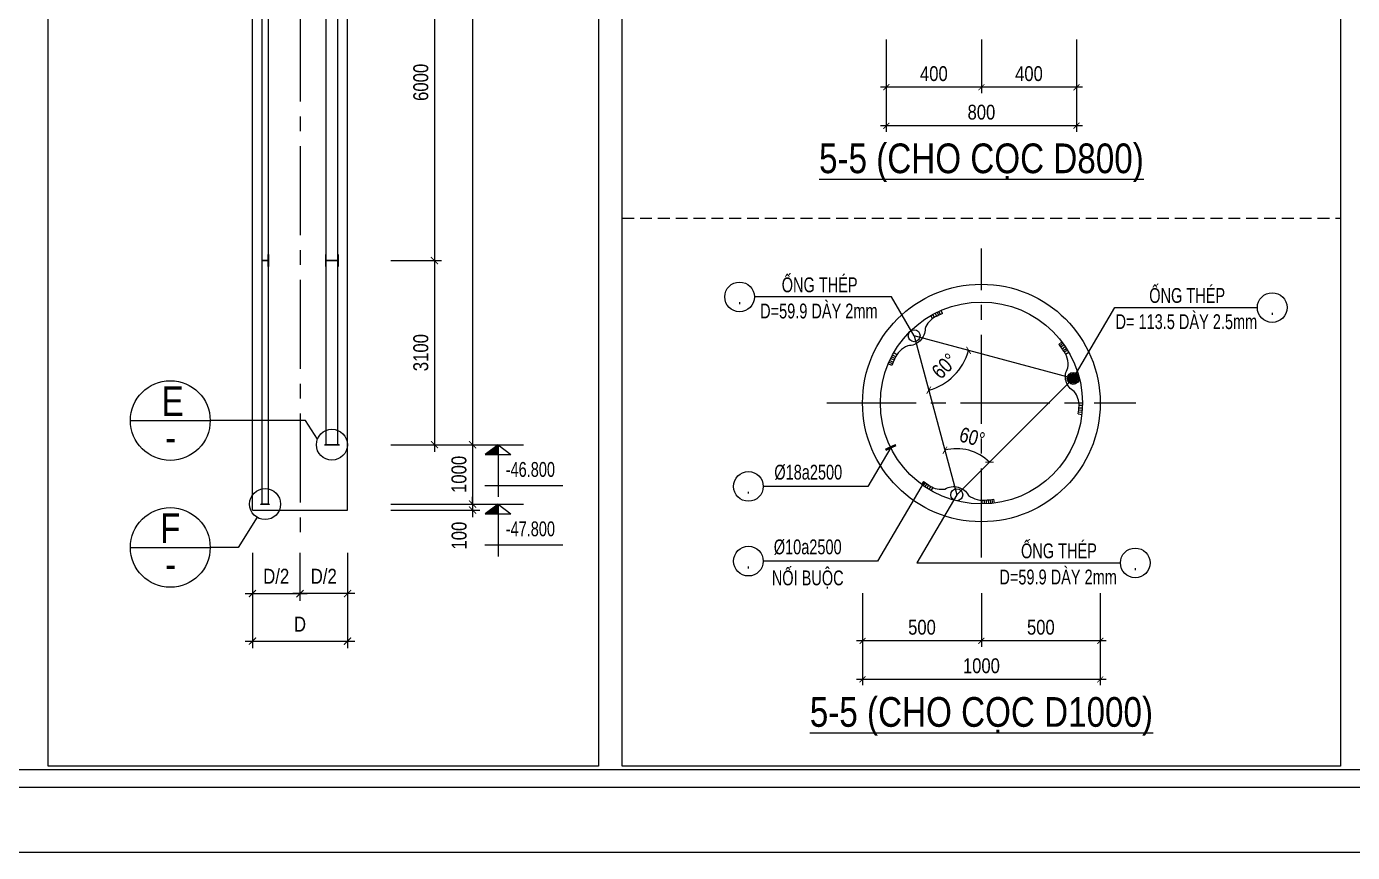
# Model space of a CAD drawing. Extents: x 171424 to 249266, y 74893 to 149166.
# Drawn here: x 181308 to 186886, y 130893 to 134369 of the extents above; entities that cross this region are included whole.
import ezdxf
from ezdxf.enums import TextEntityAlignment as Align

# ---------------------------------------------------------------- set-up
doc = ezdxf.new("R2010")
doc.units = 0
doc.header["$LTSCALE"] = 500
doc.header["$MEASUREMENT"] = 0
doc.header["$PDMODE"] = 3
doc.linetypes.add('CENTER2', pattern=[1.125, 0.75, -0.125, 0.125, -0.125])
doc.linetypes.add('HIDDEN', pattern=[0.375, 0.25, -0.125])
doc.layers.get('0').update_dxf_attribs({"linetype": 'CONTINUOUS'})
doc.layers.get('DEFPOINTS').update_dxf_attribs({"linetype": 'CONTINUOUS'})
for name, color, linetype in [('01.CDC.AXIS', 160, 'CENTER2'), ('02.CDC.DIM', 1, 'CONTINUOUS'), ('03.CDC.BORDER', 3, 'CONTINUOUS'), ('04.CDC.HIDDEN', 8, 'HIDDEN'), ('05.CDC.STEEL', 4, 'CONTINUOUS'), ('06.CDC.TEXT', 2, 'CONTINUOUS'), ('10.CDC.HATCH', 9, 'CONTINUOUS'), ('11.CDC.NOTE', 8, 'CONTINUOUS'), ('CDC-KHUNGTEN', 7, 'CONTINUOUS'), ('CDC.10.HATCH', 9, 'CONTINUOUS')]:
    doc.layers.add(name, color=color, linetype=linetype)
doc.styles.add('ARIAL', font='arial.ttf', dxfattribs={"width": 0.8})
doc.dimstyles.new('DIM100-25', dxfattribs={"dimtxt": 63, "dimasz": 30, "dimexe": 30, "dimexo": 0, "dimgap": 25, "dimtad": 1, "dimdec": 0, "dimlfac": 4, "dimzin": 0, "dimdsep": 46, "dimtxsty": 'ARIAL', "dimblk": 'ARCHTICK', "dimblk1": 'ARCHTICK', "dimblk2": 'D', "dimcen": 0, "dimdle": 30, "dimclrd": 1, "dimclre": 1, "dimclrt": 2, "dimadec": 0, "dimazin": 0, "dimtfac": 1, "dimtdec": 0, "dimtix": 1, "dimtofl": 0, "dimtmove": 2, "dimatfit": 3, "dimldrblk": 'ARCHTICK', "dimfxl": 1, "dimtolj": 1, "dimtzin": 0, "dimarcsym": 0})
doc.dimstyles.new('DIM100-50', dxfattribs={"dimtxt": 63, "dimasz": 30, "dimexe": 30, "dimexo": 0, "dimgap": 40, "dimtad": 1, "dimdec": 0, "dimlfac": 2, "dimzin": 0, "dimdsep": 46, "dimtxsty": 'ARIAL', "dimblk": 'ARCHTICK', "dimcen": 0, "dimdle": 30, "dimclrd": 1, "dimclre": 1, "dimclrt": 2, "dimadec": 0, "dimazin": 0, "dimtfac": 1, "dimtdec": 0, "dimtix": 1, "dimtofl": 0, "dimtmove": 2, "dimatfit": 3, "dimldrblk": 'ARCHTICK', "dimfxl": 1, "dimtolj": 1, "dimtzin": 0, "dimarcsym": 0})
doc.dimstyles.new('DIM25', dxfattribs={"dimscale": 25, "dimtxt": 2.5, "dimasz": 1, "dimexe": 1, "dimexo": 0, "dimgap": 1, "dimtad": 1, "dimdec": 0, "dimdsep": 46, "dimtxsty": 'ARIAL', "dimblk": 'ARCHTICK', "dimcen": 1, "dimdle": 1, "dimclrd": 1, "dimclre": 1, "dimclrt": 2, "dimadec": 0, "dimazin": 0, "dimtfac": 1, "dimtdec": 0, "dimtix": 1, "dimtmove": 2, "dimatfit": 3, "dimldrblk": 'ARCHTICK', "dimfxl": 1, "dimtolj": 1, "dimtzin": 0, "dimarcsym": 0})

# ---------------------------------------------------------------- blocks, each defined once
blk = doc.blocks.new('_ArchTick')
at = {"color": 0, "linetype": 'ByBlock', "const_width": 0.15}
blk.add_lwpolyline([(-0.5, -0.5), (0.5, 0.5)], dxfattribs=at)
blk = doc.blocks.new('*D339')
at = {"layer": '02.CDC.DIM', "color": 1, "lineweight": -2, "transparency": 16777216}
for p, q in [((182258.6, 131990.7), (182258.6, 131752.5)), ((182658.6, 131990.7), (182658.6, 131752.5)), ((182228.6, 131782.5), (182688.6, 131782.5))]:
    blk.add_line(p, q, dxfattribs=at)
at = {"layer": 'DEFPOINTS', "color": 0, "transparency": 16777216}
for p in [(182258.6, 131990.7), (182658.6, 131990.7), (182658.6, 131782.5)]:
    blk.add_point(p, dxfattribs=at)
at = {"layer": '02.CDC.DIM', "color": 1, "lineweight": -2, "transparency": 16777216, "xscale": 30, "yscale": 30, "zscale": 30, "rotation": 180}
blk.add_blockref('_ArchTick', (182258.6, 131782.5), dxfattribs=at)
at = {"layer": '02.CDC.DIM', "color": 1, "lineweight": -2, "transparency": 16777216, "xscale": 30, "yscale": 30, "zscale": 30}
blk.add_blockref('_ArchTick', (182658.6, 131782.5), dxfattribs=at)
at = {"layer": '02.CDC.DIM', "color": 2, "transparency": 16777216, "insert": (182458.6, 131854), "char_height": 63, "attachment_point": 5, "style": 'ARIAL'}
blk.add_mtext('\\A1;D', dxfattribs=at)
blk = doc.blocks.new('*D340')
at = {"layer": '02.CDC.DIM', "color": 1, "lineweight": -2, "transparency": 16777216}
for p, q in [((182258.6, 132154.5), (182258.6, 131952.5)), ((182458.6, 132154.5), (182458.6, 131952.5)), ((182228.6, 131982.5), (182488.6, 131982.5))]:
    blk.add_line(p, q, dxfattribs=at)
at = {"layer": 'DEFPOINTS', "color": 0, "transparency": 16777216}
for p in [(182258.6, 132154.5), (182458.6, 132154.5), (182458.6, 131982.5)]:
    blk.add_point(p, dxfattribs=at)
at = {"layer": '02.CDC.DIM', "color": 1, "lineweight": -2, "transparency": 16777216, "xscale": 30, "yscale": 30, "zscale": 30, "rotation": 180}
blk.add_blockref('_ArchTick', (182258.6, 131982.5), dxfattribs=at)
at = {"layer": '02.CDC.DIM', "color": 1, "lineweight": -2, "transparency": 16777216, "xscale": 30, "yscale": 30, "zscale": 30}
blk.add_blockref('_ArchTick', (182458.6, 131982.5), dxfattribs=at)
at = {"layer": '02.CDC.DIM', "color": 2, "transparency": 16777216, "insert": (182358.6, 132055.1), "char_height": 63, "attachment_point": 5, "style": 'ARIAL'}
blk.add_mtext('\\A1;D/2', dxfattribs=at)
blk = doc.blocks.new('*D341')
at = {"layer": '02.CDC.DIM', "color": 1, "lineweight": -2, "transparency": 16777216}
for p, q in [((182458.6, 132154.5), (182458.6, 131952.5)), ((182658.6, 132154.5), (182658.6, 131952.5)), ((182688.6, 131982.5), (182428.6, 131982.5))]:
    blk.add_line(p, q, dxfattribs=at)
at = {"layer": 'DEFPOINTS', "color": 0, "transparency": 16777216}
for p in [(182458.6, 132154.5), (182658.6, 132154.5), (182458.6, 131982.5)]:
    blk.add_point(p, dxfattribs=at)
at = {"layer": '02.CDC.DIM', "color": 1, "lineweight": -2, "transparency": 16777216, "xscale": 30, "yscale": 30, "zscale": 30, "rotation": 180}
blk.add_blockref('_ArchTick', (182458.6, 131982.5), dxfattribs=at)
at = {"layer": '02.CDC.DIM', "color": 1, "lineweight": -2, "transparency": 16777216, "xscale": 30, "yscale": 30, "zscale": 30}
blk.add_blockref('_ArchTick', (182658.6, 131982.5), dxfattribs=at)
at = {"layer": '02.CDC.DIM', "color": 2, "transparency": 16777216, "insert": (182558.6, 132055.1), "char_height": 63, "attachment_point": 5, "style": 'ARIAL'}
blk.add_mtext('\\A1;D/2', dxfattribs=at)
blk = doc.blocks.new('*D348')
at = {"layer": '02.CDC.DIM', "color": 1, "lineweight": -2, "transparency": 16777216}
for p, q in [((182840.1, 134884.2), (183054.3, 134884.2)), ((183024.3, 134914.2), (183024.3, 133354.2)), ((182840.1, 133384.2), (183054.3, 133384.2))]:
    blk.add_line(p, q, dxfattribs=at)
at = {"layer": 'DEFPOINTS', "color": 0, "transparency": 16777216}
for p in [(182840.1, 134884.2), (182840.1, 133384.2), (183024.3, 133384.2)]:
    blk.add_point(p, dxfattribs=at)
at = {"layer": '02.CDC.DIM', "color": 1, "lineweight": -2, "transparency": 16777216, "xscale": 30, "yscale": 30, "zscale": 30}
for p, rotation in [((183024.3, 134884.2), 90), ((183024.3, 133384.2), 270)]:
    blk.add_blockref('_ArchTick', p, dxfattribs=dict(at, rotation=rotation))
at = {"layer": '02.CDC.DIM', "color": 2, "transparency": 16777216, "insert": (182967.1, 134134.2), "char_height": 63, "attachment_point": 5, "rotation": 90, "style": 'ARIAL'}
blk.add_mtext('\\A1;6000', dxfattribs=at)
blk = doc.blocks.new('D')
at = {"layer": '02.CDC.DIM'}
for p, q in [((-50, -50), (50, 50)), ((-86.75, 0), (86.75, 0))]:
    blk.add_line(p, q, dxfattribs=at)
blk = doc.blocks.new('*D349')
at = {"layer": '02.CDC.DIM', "color": 1, "lineweight": -2, "transparency": 16777216}
for p, q in [((182840.1, 133384.2), (183054.3, 133384.2)), ((183024.3, 133414.2), (183024.3, 132579.2)), ((182840.1, 132609.2), (183054.3, 132609.2))]:
    blk.add_line(p, q, dxfattribs=at)
at = {"layer": 'DEFPOINTS', "color": 0, "transparency": 16777216}
for p in [(182840.1, 133384.2), (182840.1, 132609.2), (183024.3, 132609.2)]:
    blk.add_point(p, dxfattribs=at)
at = {"layer": '02.CDC.DIM', "color": 1, "lineweight": -2, "transparency": 16777216, "xscale": 30, "yscale": 30, "zscale": 30}
for p, rotation in [((183024.3, 133384.2), 90), ((183024.3, 132609.2), 270)]:
    blk.add_blockref('_ArchTick', p, dxfattribs=dict(at, rotation=rotation))
at = {"layer": '02.CDC.DIM', "color": 2, "transparency": 16777216, "insert": (182967.1, 132996.7), "char_height": 63, "attachment_point": 5, "rotation": 90, "style": 'ARIAL'}
blk.add_mtext('\\A1;3100', dxfattribs=at)
blk = doc.blocks.new('*D350')
at = {"layer": '02.CDC.DIM', "color": 1, "lineweight": -2, "transparency": 16777216}
for p, q in [((182840.1, 132609.2), (183214.7, 132609.2)), ((183184.7, 132639.2), (183184.7, 132329.2)), ((182840.1, 132359.2), (183214.7, 132359.2))]:
    blk.add_line(p, q, dxfattribs=at)
at = {"layer": 'DEFPOINTS', "color": 0, "transparency": 16777216}
for p in [(182840.1, 132609.2), (182840.1, 132359.2), (183184.7, 132359.2)]:
    blk.add_point(p, dxfattribs=at)
at = {"layer": '02.CDC.DIM', "color": 1, "lineweight": -2, "transparency": 16777216, "xscale": 30, "yscale": 30, "zscale": 30}
for p, rotation in [((183184.7, 132609.2), 90), ((183184.7, 132359.2), 270)]:
    blk.add_blockref('_ArchTick', p, dxfattribs=dict(at, rotation=rotation))
at = {"layer": '02.CDC.DIM', "color": 2, "transparency": 16777216, "insert": (183127.5, 132484.2), "char_height": 63, "attachment_point": 5, "rotation": 90, "style": 'ARIAL'}
blk.add_mtext('\\A1;1000', dxfattribs=at)
blk = doc.blocks.new('*D351')
at = {"layer": '02.CDC.DIM', "color": 1, "lineweight": -2, "transparency": 16777216}
for p, q in [((183184.7, 132359.2), (183184.7, 132389.2)), ((182840.1, 132359.2), (183214.7, 132359.2)), ((182840.1, 132334.2), (183214.7, 132334.2)), ((183184.7, 132334.2), (183184.7, 132304.2))]:
    blk.add_line(p, q, dxfattribs=at)
at = {"layer": 'DEFPOINTS', "color": 0, "transparency": 16777216}
for p in [(182840.1, 132359.2), (182840.1, 132334.2), (183184.7, 132334.2)]:
    blk.add_point(p, dxfattribs=at)
at = {"layer": '02.CDC.DIM', "color": 1, "lineweight": -2, "transparency": 16777216, "xscale": 30, "yscale": 30, "zscale": 30}
for p, rotation in [((183184.7, 132359.2), 270), ((183184.7, 132334.2), 90)]:
    blk.add_blockref('_ArchTick', p, dxfattribs=dict(at, rotation=rotation))
at = {"layer": '02.CDC.DIM', "color": 2, "transparency": 16777216, "insert": (183128.2, 132226.5), "char_height": 63, "attachment_point": 5, "rotation": 90, "style": 'ARIAL'}
blk.add_mtext('\\A1;100', dxfattribs=at)
blk = doc.blocks.new('*D352')
at = {"layer": '02.CDC.DIM', "color": 1, "lineweight": -2, "transparency": 16777216}
for p, q in [((183184.7, 143914.2), (183184.7, 132579.2)), ((182840.1, 143884.2), (183214.7, 143884.2)), ((182840.1, 132609.2), (183214.7, 132609.2))]:
    blk.add_line(p, q, dxfattribs=at)
at = {"layer": 'DEFPOINTS', "color": 0, "transparency": 16777216}
for p in [(182840.1, 143884.2), (182840.1, 132609.2), (183184.7, 132609.2)]:
    blk.add_point(p, dxfattribs=at)
at = {"layer": '02.CDC.DIM', "color": 1, "lineweight": -2, "transparency": 16777216, "xscale": 30, "yscale": 30, "zscale": 30}
for p, rotation in [((183184.7, 143884.2), 90), ((183184.7, 132609.2), 270)]:
    blk.add_blockref('_ArchTick', p, dxfattribs=dict(at, rotation=rotation))
at = {"layer": '02.CDC.DIM', "color": 2, "transparency": 16777216, "insert": (183127.5, 138246.7), "char_height": 63, "attachment_point": 5, "rotation": 90, "style": 'ARIAL'}
blk.add_mtext('\\A1;45100', dxfattribs=at)
blk = doc.blocks.new('*D365')
at = {"layer": '02.CDC.DIM', "color": 1, "lineweight": -2, "transparency": 16777216}
for p, q in [((184925.1, 134315), (184925.1, 133926.6)), ((185725.1, 134315), (185725.1, 133926.6)), ((185750.1, 133951.6), (184900.1, 133951.6))]:
    blk.add_line(p, q, dxfattribs=at)
at = {"layer": 'DEFPOINTS', "color": 0, "transparency": 16777216}
for p in [(184925.1, 134315), (185725.1, 134315), (184925.1, 133951.6)]:
    blk.add_point(p, dxfattribs=at)
at = {"layer": '02.CDC.DIM', "color": 1, "lineweight": -2, "transparency": 16777216, "xscale": 25, "yscale": 25, "zscale": 25, "rotation": 180}
blk.add_blockref('_ArchTick', (184925.1, 133951.6), dxfattribs=at)
at = {"layer": '02.CDC.DIM', "color": 1, "lineweight": -2, "transparency": 16777216, "xscale": 25, "yscale": 25, "zscale": 25}
blk.add_blockref('_ArchTick', (185725.1, 133951.6), dxfattribs=at)
at = {"layer": '02.CDC.DIM', "color": 2, "transparency": 16777216, "insert": (185325.1, 134008.5), "char_height": 62.5, "attachment_point": 5, "style": 'ARIAL'}
blk.add_mtext('\\A1;800', dxfattribs=at)
blk = doc.blocks.new('*D366')
at = {"layer": '02.CDC.DIM', "color": 1, "lineweight": -2, "transparency": 16777216}
for p, q in [((185325.1, 134315), (185325.1, 134088.7)), ((185725.1, 134315), (185725.1, 134088.7)), ((185750.1, 134113.7), (185300.1, 134113.7))]:
    blk.add_line(p, q, dxfattribs=at)
at = {"layer": 'DEFPOINTS', "color": 0, "transparency": 16777216}
for p in [(185325.1, 134315), (185725.1, 134315), (185325.1, 134113.7)]:
    blk.add_point(p, dxfattribs=at)
at = {"layer": '02.CDC.DIM', "color": 1, "lineweight": -2, "transparency": 16777216, "xscale": 25, "yscale": 25, "zscale": 25, "rotation": 180}
blk.add_blockref('_ArchTick', (185325.1, 134113.7), dxfattribs=at)
at = {"layer": '02.CDC.DIM', "color": 1, "lineweight": -2, "transparency": 16777216, "xscale": 25, "yscale": 25, "zscale": 25}
blk.add_blockref('_ArchTick', (185725.1, 134113.7), dxfattribs=at)
at = {"layer": '02.CDC.DIM', "color": 2, "transparency": 16777216, "insert": (185525.1, 134170.6), "char_height": 62.5, "attachment_point": 5, "style": 'ARIAL'}
blk.add_mtext('\\A1;400', dxfattribs=at)
blk = doc.blocks.new('*D367')
at = {"layer": '02.CDC.DIM', "color": 1, "lineweight": -2, "transparency": 16777216}
for p, q in [((184925.1, 134315), (184925.1, 134088.7)), ((185325.1, 134298.6), (185325.1, 134088.7)), ((185350.1, 134113.7), (184900.1, 134113.7))]:
    blk.add_line(p, q, dxfattribs=at)
at = {"layer": 'DEFPOINTS', "color": 0, "transparency": 16777216}
for p in [(184925.1, 134315), (185325.1, 134298.6), (184925.1, 134113.7)]:
    blk.add_point(p, dxfattribs=at)
at = {"layer": '02.CDC.DIM', "color": 1, "lineweight": -2, "transparency": 16777216, "xscale": 25, "yscale": 25, "zscale": 25, "rotation": 180}
blk.add_blockref('_ArchTick', (184925.1, 134113.7), dxfattribs=at)
at = {"layer": '02.CDC.DIM', "color": 1, "lineweight": -2, "transparency": 16777216, "xscale": 25, "yscale": 25, "zscale": 25}
blk.add_blockref('_ArchTick', (185325.1, 134113.7), dxfattribs=at)
at = {"layer": '02.CDC.DIM', "color": 2, "transparency": 16777216, "insert": (185125.1, 134170.6), "char_height": 62.5, "attachment_point": 5, "style": 'ARIAL'}
blk.add_mtext('\\A1;400', dxfattribs=at)
blk = doc.blocks.new('*D380')
at = {"layer": '02.CDC.DIM', "color": 1, "lineweight": -2, "transparency": 16777216}
for p, q in [((184825.1, 131984.9), (184825.1, 131596.5)), ((185825.1, 131984.9), (185825.1, 131596.5)), ((185850.1, 131621.5), (184800.1, 131621.5))]:
    blk.add_line(p, q, dxfattribs=at)
at = {"layer": 'DEFPOINTS', "color": 0, "transparency": 16777216}
for p in [(184825.1, 131984.9), (185825.1, 131984.9), (184825.1, 131621.5)]:
    blk.add_point(p, dxfattribs=at)
at = {"layer": '02.CDC.DIM', "color": 1, "lineweight": -2, "transparency": 16777216, "xscale": 25, "yscale": 25, "zscale": 25, "rotation": 180}
blk.add_blockref('_ArchTick', (184825.1, 131621.5), dxfattribs=at)
at = {"layer": '02.CDC.DIM', "color": 1, "lineweight": -2, "transparency": 16777216, "xscale": 25, "yscale": 25, "zscale": 25}
blk.add_blockref('_ArchTick', (185825.1, 131621.5), dxfattribs=at)
at = {"layer": '02.CDC.DIM', "color": 2, "transparency": 16777216, "insert": (185325.1, 131678.4), "char_height": 62.5, "attachment_point": 5, "style": 'ARIAL'}
blk.add_mtext('\\A1;1000', dxfattribs=at)
blk = doc.blocks.new('*D381')
at = {"layer": '02.CDC.DIM', "color": 1, "lineweight": -2, "transparency": 16777216}
for p, q in [((185325.1, 131984.9), (185325.1, 131758.6)), ((185825.1, 131984.9), (185825.1, 131758.6)), ((185850.1, 131783.6), (185300.1, 131783.6))]:
    blk.add_line(p, q, dxfattribs=at)
at = {"layer": 'DEFPOINTS', "color": 0, "transparency": 16777216}
for p in [(185325.1, 131984.9), (185825.1, 131984.9), (185325.1, 131783.6)]:
    blk.add_point(p, dxfattribs=at)
at = {"layer": '02.CDC.DIM', "color": 1, "lineweight": -2, "transparency": 16777216, "xscale": 25, "yscale": 25, "zscale": 25, "rotation": 180}
blk.add_blockref('_ArchTick', (185325.1, 131783.6), dxfattribs=at)
at = {"layer": '02.CDC.DIM', "color": 1, "lineweight": -2, "transparency": 16777216, "xscale": 25, "yscale": 25, "zscale": 25}
blk.add_blockref('_ArchTick', (185825.1, 131783.6), dxfattribs=at)
at = {"layer": '02.CDC.DIM', "color": 2, "transparency": 16777216, "insert": (185575.1, 131840.6), "char_height": 62.5, "attachment_point": 5, "style": 'ARIAL'}
blk.add_mtext('\\A1;500', dxfattribs=at)
blk = doc.blocks.new('*D382')
at = {"layer": '02.CDC.DIM', "color": 1, "lineweight": -2, "transparency": 16777216}
for p, q in [((184825.1, 131984.9), (184825.1, 131758.6)), ((185325.1, 131968.6), (185325.1, 131758.6)), ((185350.1, 131783.6), (184800.1, 131783.6))]:
    blk.add_line(p, q, dxfattribs=at)
at = {"layer": 'DEFPOINTS', "color": 0, "transparency": 16777216}
for p in [(184825.1, 131984.9), (185325.1, 131968.6), (184825.1, 131783.6)]:
    blk.add_point(p, dxfattribs=at)
at = {"layer": '02.CDC.DIM', "color": 1, "lineweight": -2, "transparency": 16777216, "xscale": 25, "yscale": 25, "zscale": 25, "rotation": 180}
blk.add_blockref('_ArchTick', (184825.1, 131783.6), dxfattribs=at)
at = {"layer": '02.CDC.DIM', "color": 1, "lineweight": -2, "transparency": 16777216, "xscale": 25, "yscale": 25, "zscale": 25}
blk.add_blockref('_ArchTick', (185325.1, 131783.6), dxfattribs=at)
at = {"layer": '02.CDC.DIM', "color": 2, "transparency": 16777216, "insert": (185075.1, 131840.6), "char_height": 62.5, "attachment_point": 5, "style": 'ARIAL'}
blk.add_mtext('\\A1;500', dxfattribs=at)
blk = doc.blocks.new('*D383')
at = {"layer": '02.CDC.DIM', "color": 1, "lineweight": -2, "transparency": 16777216}
blk.add_arc((185042.2, 133067.6), 236.9, 285, 345, dxfattribs=at)
at = {"layer": 'DEFPOINTS', "color": 0, "transparency": 16777216}
for p in [(185042.2, 133067.6), (185042.2, 133067.6), (185178.1, 132873.5), (185711.5, 132888.3), (185221.6, 132398.4)]:
    blk.add_point(p, dxfattribs=at)
at = {"layer": '02.CDC.DIM', "color": 1, "lineweight": -2, "transparency": 16777216, "xscale": 25, "yscale": 25, "zscale": 25}
for p, rotation in [((185271.1, 133006.3), 75.00000000000469), ((185103.6, 132838.7), 195.0000000000012)]:
    blk.add_blockref('_ArchTick', p, dxfattribs=dict(at, rotation=rotation))
at = {"layer": '02.CDC.DIM', "color": 2, "transparency": 16777216, "insert": (185169.5, 132940.3), "char_height": 62.5, "attachment_point": 5, "rotation": 45, "style": 'ARIAL'}
blk.add_mtext('\\A1;60°', dxfattribs=at)
blk = doc.blocks.new('*D384')
at = {"layer": '02.CDC.DIM', "color": 1, "lineweight": -2, "transparency": 16777216}
blk.add_arc((185221.6, 132398.4), 193.9, 45, 105, dxfattribs=at)
at = {"layer": 'DEFPOINTS', "color": 0, "transparency": 16777216}
for p in [(185042.2, 133067.6), (185711.5, 132888.3), (185303.5, 132574.1), (185221.6, 132398.4), (185221.6, 132398.4)]:
    blk.add_point(p, dxfattribs=at)
at = {"layer": '02.CDC.DIM', "color": 1, "lineweight": -2, "transparency": 16777216, "xscale": 25, "yscale": 25, "zscale": 25}
for p, rotation in [((185171.4, 132585.7), 194.9999999999955), ((185358.7, 132535.5), 314.9999999999997)]:
    blk.add_blockref('_ArchTick', p, dxfattribs=dict(at, rotation=rotation))
at = {"layer": '02.CDC.DIM', "color": 2, "transparency": 16777216, "insert": (185286.5, 132640.6), "char_height": 62.5, "attachment_point": 5, "rotation": 345, "style": 'ARIAL'}
blk.add_mtext('\\A1;60°', dxfattribs=at)
blk = doc.blocks.new('KHUNG A1')
at = {"layer": 'CDC-KHUNGTEN'}
blk.add_lwpolyline([(10366.22, 712.17), (10366.22, 1278.17), (9655.22, 1278.17), (9655.22, 712.17)], close=True, dxfattribs=at)
at = {"layer": 'CDC.10.HATCH', "color": 8}
blk.add_lwpolyline([(9652.22, 709.17), (10447.22, 709.17), (10447.22, 1281.17), (9652.22, 1281.17)], close=True, dxfattribs=at)
at = {"layer": 'DEFPOINTS', "color": 1}
blk.add_lwpolyline([(9617.22, 698.17), (9617.22, 1292.17), (10458.22, 1292.17), (10458.22, 698.17), (9617.22, 698.17)], close=True, dxfattribs=at)

msp = doc.modelspace()

# ---------------------------------------------------------------- hatches: boundary and pattern name
at = {"layer": '10.CDC.HATCH'}
h = msp.add_hatch(dxfattribs=at)
h.set_pattern_fill('ANSI31', color=256, scale=20, style=0)
h.set_pattern_definition([(45, (90742.7306, 97.8446), (-1.767766953, 1.767766953), [])])
h.paths.add_polyline_path([(185711.45, 132888.29), (185692.13, 132893.47, 0.0655435), (185691.45, 132888.29, 0.1989124), (185697.31, 132874.15)])
h.paths.add_polyline_path([(185721.56, 132905.55, 0.4951466), (185692.13, 132893.47), (185711.45, 132888.29)])
h.paths.add_polyline_path([(185731.45, 132888.29, 0.266226), (185721.56, 132905.55), (185711.45, 132888.29), (185697.31, 132874.15, 0.6681786)])

# ---------------------------------------------------------------- linework, layer by layer
at = {"layer": '01.CDC.AXIS'}
for p, q in [((182458.64, 143990.67), (182458.64, 132219.24)), ((185325.08, 132134.76), (185325.08, 133434.76)), ((184675.08, 132784.76), (185975.08, 132784.76))]:
    msp.add_line(p, q, dxfattribs=at)
at = {"layer": '02.CDC.DIM'}
for p, q in [((185042.24, 133067.6), (185221.55, 132398.39)), ((185711.45, 132888.29), (185042.24, 133067.6)), ((185221.55, 132398.39), (185711.45, 132888.29))]:
    msp.add_line(p, q, dxfattribs=at)
at = {"layer": '03.CDC.BORDER'}
for p, q in [((182622.9, 132609.24), (182562.9, 132609.24)), ((182294.38, 132359.24), (182329.38, 132359.24)), ((182329.38, 132359.24), (182294.38, 132359.24))]:
    msp.add_line(p, q, dxfattribs=at)
for points in [[(181398.9, 145355.41), (183714.13, 145355.41), (183714.13, 131255.83), (181398.9, 131255.83)], [(183814.13, 145355.41), (186836.03, 145355.41), (186836.03, 131255.83), (183814.13, 131255.83)], [(182299.38, 134884.24), (182324.38, 134884.24), (182324.38, 133384.24), (182299.38, 133384.24)], [(182617.9, 134884.24), (182567.9, 134884.24), (182567.9, 133384.24), (182617.9, 133384.24)], [(182297.46, 133359.32), (182299.38, 133359.32), (182299.38, 133409.17), (182297.46, 133409.17)], [(182326.3, 133359.32), (182324.38, 133359.32), (182324.38, 133409.17), (182326.3, 133409.17)], [(182565.98, 133359.32), (182567.9, 133359.32), (182567.9, 133409.17), (182565.98, 133409.17)], [(182619.82, 133359.32), (182617.9, 133359.32), (182617.9, 133409.17), (182619.82, 133409.17)], [(182562.9, 132607.32), (182562.9, 132609.24), (182622.9, 132609.24), (182622.9, 132607.32)], [(182294.38, 132357.32), (182294.38, 132359.24), (182329.38, 132359.24), (182329.38, 132357.32)]]:
    msp.add_lwpolyline(points, close=True, dxfattribs=at)
for points in [[(182299.38, 132359.24), (182299.38, 133384.24), (182324.38, 133384.24), (182324.38, 132359.24)], [(182617.9, 132609.24), (182617.9, 133384.24), (182567.9, 133384.24), (182567.9, 132609.24)]]:
    msp.add_lwpolyline(points, dxfattribs=at)
msp.add_circle((185325.08, 132784.76), 500, dxfattribs=at)
at = {"layer": '04.CDC.HIDDEN', "ltscale": 0.4}
msp.add_line((183814.13, 133562.01), (186836.03, 133562.01), dxfattribs=at)
at = {"layer": '05.CDC.STEEL'}
for points in [[(185161.21, 133160.77, 0.0062558), (185130.65, 133146.74, 0.1748982), (185088.1, 133098.8, -0.4276818), (185015.31, 133026.01, 0.2044221), (184959.75, 132968.52, 0.0373401), (184948.78, 132943.12, 0.0206179)], [(185732.65, 132738.68, 0.0062558), (185735.78, 132772.15, 0.1748982), (185715.54, 132832.97, -0.4276818), (185688.9, 132932.4, 0.2044221), (185666.88, 133009.27, 0.0373401), (185650.37, 133031.47, 0.0206179)], [(185081.39, 132454.84, 0.0062558), (185108.81, 132435.39, 0.1748982), (185171.6, 132422.51, -0.4276818), (185271.04, 132395.87, 0.2044221), (185348.61, 132376.5, 0.0373401), (185376.09, 132379.7, 0.0206179)]]:
    msp.add_lwpolyline(points, format="xyb", dxfattribs=at)
for centre, radius in [((185325.08, 132784.76), 425), ((185042.24, 133067.6), 25), ((185711.45, 132888.29), 25), ((185711.45, 132888.29), 20), ((185221.55, 132398.39), 25)]:
    msp.add_circle(centre, radius, dxfattribs=at)
at = {"layer": '10.CDC.HATCH'}
for p, q in [((182258.64, 132334.24), (182258.64, 143584.24)), ((182658.64, 132334.24), (182658.64, 143584.24)), ((182258.64, 132334.24), (182658.64, 132334.24))]:
    msp.add_line(p, q, dxfattribs=at)
at = {"layer": '11.CDC.NOTE'}
for p, q in [((185119.74, 133139.79), (185112.3, 133152.66)), ((185127.54, 133144.97), (185120.72, 133157.41)), ((185137.17, 133149.81), (185130.57, 133162.64)), ((185145.89, 133153.85), (185139.46, 133167.08)), ((185152.63, 133156.92), (185146.39, 133170.37)), ((185161.21, 133160.77), (185155.28, 133174.37)), ((185650.37, 133031.47), (185663.71, 133041.58)), ((185654.6, 133026.41), (185667.8, 133036.09)), ((184961.18, 132972.05), (184947.19, 132979.25)), ((184964.63, 132979.34), (184951.09, 132986.65)), ((184969.73, 132988.04), (184956.18, 132995.79)), ((185659.04, 133020.68), (185672.21, 133029.98)), ((185664.34, 133013.18), (185677.62, 133022.12)), ((185669.23, 133006.27), (185682.46, 133014.78)), ((185673.82, 132999.64), (185686.91, 133007.7)), ((185678.8, 132990.86), (185692.29, 132998.73)), ((184948.78, 132943.12), (184933.36, 132949.61)), ((184951.05, 132949.31), (184936.06, 132955.9)), ((184953.79, 132956.02), (184939.16, 132962.77)), ((184957.64, 132964.36), (184943.25, 132971.39)), ((185734.32, 132755.41), (185748.99, 132754.35)), ((185735.18, 132764.97), (185749.59, 132764.28)), ((185735.22, 132785.08), (185750.08, 132785.09)), ((185735.8, 132775.73), (185749.98, 132775.42)), ((181745.45, 132710.98), (182080.86, 132710.98)), ((185732.65, 132738.68), (185747.39, 132737.01)), ((185733.61, 132748.03), (185748.37, 132746.7)), ((183184.65, 132609.24), (183399.18, 132609.24)), ((183291.92, 132609.24), (183237.92, 132567.86)), ((183291.92, 132609.24), (183291.92, 132389.29)), ((183291.92, 132609.24), (183345.92, 132567.86)), ((183237.92, 132567.86), (183345.92, 132567.86)), ((183235.62, 132438.11), (183564.77, 132438.11)), ((185081.39, 132454.84), (185072.57, 132442.91)), ((185089.01, 132449.33), (185080.48, 132437.21)), ((185095.04, 132445.03), (185086.79, 132432.85)), ((185102.89, 132439.5), (185095.09, 132427.37)), ((185111.9, 132433.58), (185104.54, 132421.46)), ((185120.29, 132429.41), (185112.87, 132416.54)), ((185326.71, 132375.38), (185326.78, 132359.76)), ((185336.8, 132375.31), (185337.24, 132359.94)), ((185344.84, 132375.97), (185345.6, 132360.26)), ((185353.27, 132376.75), (185354.37, 132360.77)), ((185362.41, 132377.58), (185363.88, 132361.54)), ((185369.59, 132378.56), (185371.38, 132362.29)), ((185376.09, 132379.7), (185378.18, 132363.09)), ((183184.65, 132359.24), (183399.18, 132359.24)), ((183291.92, 132359.24), (183237.92, 132317.86)), ((183237.92, 132317.86), (183345.92, 132317.86)), ((183291.92, 132359.24), (183291.92, 132139.29)), ((183291.92, 132359.24), (183345.92, 132317.86)), ((181745.45, 132176.83), (182080.86, 132176.83)), ((183235.62, 132188.11), (183564.77, 132188.11))]:
    msp.add_line(p, q, dxfattribs=at)
for points in [[(185042.24, 133067.6), (184946.48, 133231.02), (184370.35, 133231.02)], [(185711.45, 132888.29), (185886.01, 133186.19), (186485.82, 133186.19)], [(182531.96, 132632.16), (182482.3, 132710.98), (182080.86, 132710.98)], [(184943.49, 132597.65), (184847.42, 132433.71), (184407.24, 132433.71)], [(185083.93, 132452.99), (184888.34, 132119.21), (184407.24, 132119.21)], [(185221.55, 132398.39), (185053.43, 132111.47), (185909.83, 132111.47)], [(182278.04, 132303.62), (182198.16, 132176.83), (182080.86, 132176.83)]]:
    msp.add_lwpolyline(points, dxfattribs=at)
at = {"layer": '11.CDC.NOTE', "const_width": 10}
msp.add_lwpolyline([(184921.49, 132587.4), (184965.48, 132607.91)], dxfattribs=at)
at = {"layer": '11.CDC.NOTE'}
for centre, radius in [((184307.85, 133231.02), 62.5), ((186548.32, 133186.19), 62.5), ((181913.15, 132710.98), 167.71), ((182592.9, 132609.24), 65.11), ((184344.74, 132433.71), 62.5), ((182311.88, 132359.24), 65.11), ((181913.15, 132176.83), 167.71), ((184344.74, 132119.21), 62.5), ((185972.33, 132111.47), 62.5)]:
    msp.add_circle(centre, radius, dxfattribs=at)
for points in [[(183237.92, 132567.86), (183291.92, 132609.24), (183291.92, 132567.86), (183291.92, 132609.24)], [(183237.92, 132317.86), (183291.92, 132359.24), (183291.92, 132317.86), (183291.92, 132359.24)]]:
    msp.add_solid(points, dxfattribs=at)

# ---------------------------------------------------------------- block references
at = {"xscale": 25, "yscale": 25, "zscale": 25}
msp.add_blockref('KHUNG A1', (-68982.15, 113438.58), dxfattribs=at)

# ---------------------------------------------------------------- texts
at = {"layer": '06.CDC.TEXT', "style": 'ARIAL'}
for s, height, width, p in [('%%U5-5 (CHO CỌC D800)', 125, 0.8, (185325.08, 133799.02)), ('ỐNG THÉP', 62.5, 0.7, (184644.68, 133291.05)), ('ỐNG THÉP', 62.5, 0.7, (186190.66, 133246.22)), ('D=59.9 DÀY 2mm', 62.5, 0.7, (184641.25, 133179.62)), ('D= 113.5 DÀY 2.5mm', 62.5, 0.7, (186187.23, 133134.79)), ('-46.800', 62.5, 0.7, (183427.65, 132505.14)), ('%%C18a2500', 62.5, 0.7, (184596.68, 132493.74)), ('-47.800', 62.5, 0.7, (183427.65, 132255.14)), ('%%C10a2500', 62.5, 0.7, (184594.35, 132179.24)), ('ỐNG THÉP', 62.5, 0.7, (185651.22, 132171.51)), ('NỐI BUỘC', 62.5, 0.7, (184594.35, 132051.22)), ('D=59.9 DÀY 2mm', 62.5, 0.7, (185647.79, 132060.07)), ('%%U5-5 (CHO CỌC D1000)', 125, 0.8, (185325.08, 131468.98))]:
    msp.add_text(s, height=height, dxfattribs=dict(at, width=width)).set_placement(p, align=Align.MIDDLE)
for s, height, width, p in [('.', 62.5, 0.7, (184307.85, 133231.02)), ('.', 62.5, 0.7, (186548.32, 133186.19)), ('E', 125, 0.8, (181922.76, 132792.06)), ('-', 125, 0.8, (181914.61, 132640.97)), ('.', 62.5, 0.7, (184344.74, 132433.71)), ('F', 125, 0.8, (181913.15, 132257.91)), ('-', 125, 0.8, (181914.61, 132106.82)), ('.', 62.5, 0.7, (184344.74, 132119.21)), ('.', 62.5, 0.7, (185972.33, 132111.47))]:
    msp.add_text(s, height=height, dxfattribs=dict(at, width=width)).set_placement(p, align=Align.MIDDLE_CENTER)

# ---------------------------------------------------------------- dimensions: what is measured, and where the dimension line sits
at = {"layer": '02.CDC.DIM'}
for base, p1, p2, picture, middle in [((183184.65, 132609.24), (182840.05, 143884.24), (182840.05, 132609.24), '*D352', (183127.49, 138246.74)), ((183024.27, 133384.24), (182840.05, 134884.24), (182840.05, 133384.24), '*D348', (182967.1, 134134.24)), ((183024.27, 132609.24), (182840.05, 133384.24), (182840.05, 132609.24), '*D349', (182967.08, 132996.74)), ((183184.65, 132359.24), (182840.05, 132609.24), (182840.05, 132359.24), '*D350', (183127.49, 132484.24))]:
    dim = msp.add_linear_dim(base=base, p1=p1, p2=p2, angle=90, dimstyle='DIM100-25', dxfattribs=at)
    dim.commit()
    dim.dimension.update_dxf_attribs({"geometry": picture, "text_midpoint": middle})
for base, p1, p2, picture, middle in [((184925.08, 133951.56), (185725.08, 134314.98), (184925.08, 134314.98), '*D365', (185325.08, 134008.47)), ((184925.08, 134113.69), (185325.08, 134298.61), (184925.08, 134314.98), '*D367', (185125.08, 134170.6)), ((185325.08, 134113.69), (185725.08, 134314.98), (185325.08, 134314.98), '*D366', (185525.08, 134170.6)), ((184825.08, 131621.52), (185825.08, 131984.94), (184825.08, 131984.94), '*D380', (185325.08, 131678.43)), ((184825.08, 131783.64), (185325.08, 131968.57), (184825.08, 131984.94), '*D382', (185075.08, 131840.55)), ((185325.08, 131783.64), (185825.08, 131984.94), (185325.08, 131984.94), '*D381', (185575.08, 131840.55))]:
    dim = msp.add_linear_dim(base=base, p1=p1, p2=p2, dimstyle='DIM25', dxfattribs=at)
    dim.commit()
    dim.dimension.update_dxf_attribs({"geometry": picture, "text_midpoint": middle})
for base, line1, picture, middle in [((185178.15, 132873.51), ((185711.45, 132888.29), (185042.24, 133067.6)), '*D383', (185169.54, 132940.3)), ((185303.49, 132574.11), ((185221.55, 132398.39), (185711.45, 132888.29)), '*D384', (185286.47, 132640.64))]:
    dim = msp.add_angular_dim_2l(base=base, line1=line1, line2=((185042.24, 133067.6), (185221.55, 132398.39)), dimstyle='DIM25', dxfattribs=at)
    dim.commit()
    dim.dimension.update_dxf_attribs({"geometry": picture, "text_midpoint": middle})
dim = msp.add_linear_dim(base=(183184.65, 132334.24), p1=(182840.05, 132359.24), p2=(182840.05, 132334.24), angle=90, dimstyle='DIM100-25', dxfattribs=at)
dim.commit()
dim.dimension.update_dxf_attribs({"geometry": '*D351', "text_midpoint": (183128.15, 132226.46), "dimtype": 160})
for base, p1, p2, text, picture, middle in [((182458.64, 131982.48), (182258.64, 132154.45), (182458.64, 132154.45), 'D/2', '*D340', (182358.64, 132055.05)), ((182458.64, 131982.48), (182658.64, 132154.45), (182458.64, 132154.45), 'D/2', '*D341', (182558.64, 132055.05)), ((182658.64, 131782.48), (182258.64, 131990.73), (182658.64, 131990.73), 'D', '*D339', (182458.64, 131853.98))]:
    dim = msp.add_linear_dim(base=base, p1=p1, p2=p2, text=text, dimstyle='DIM100-50', dxfattribs=at)
    dim.commit()
    dim.dimension.update_dxf_attribs({"geometry": picture, "text_midpoint": middle})

doc.saveas('drawing.dxf')
